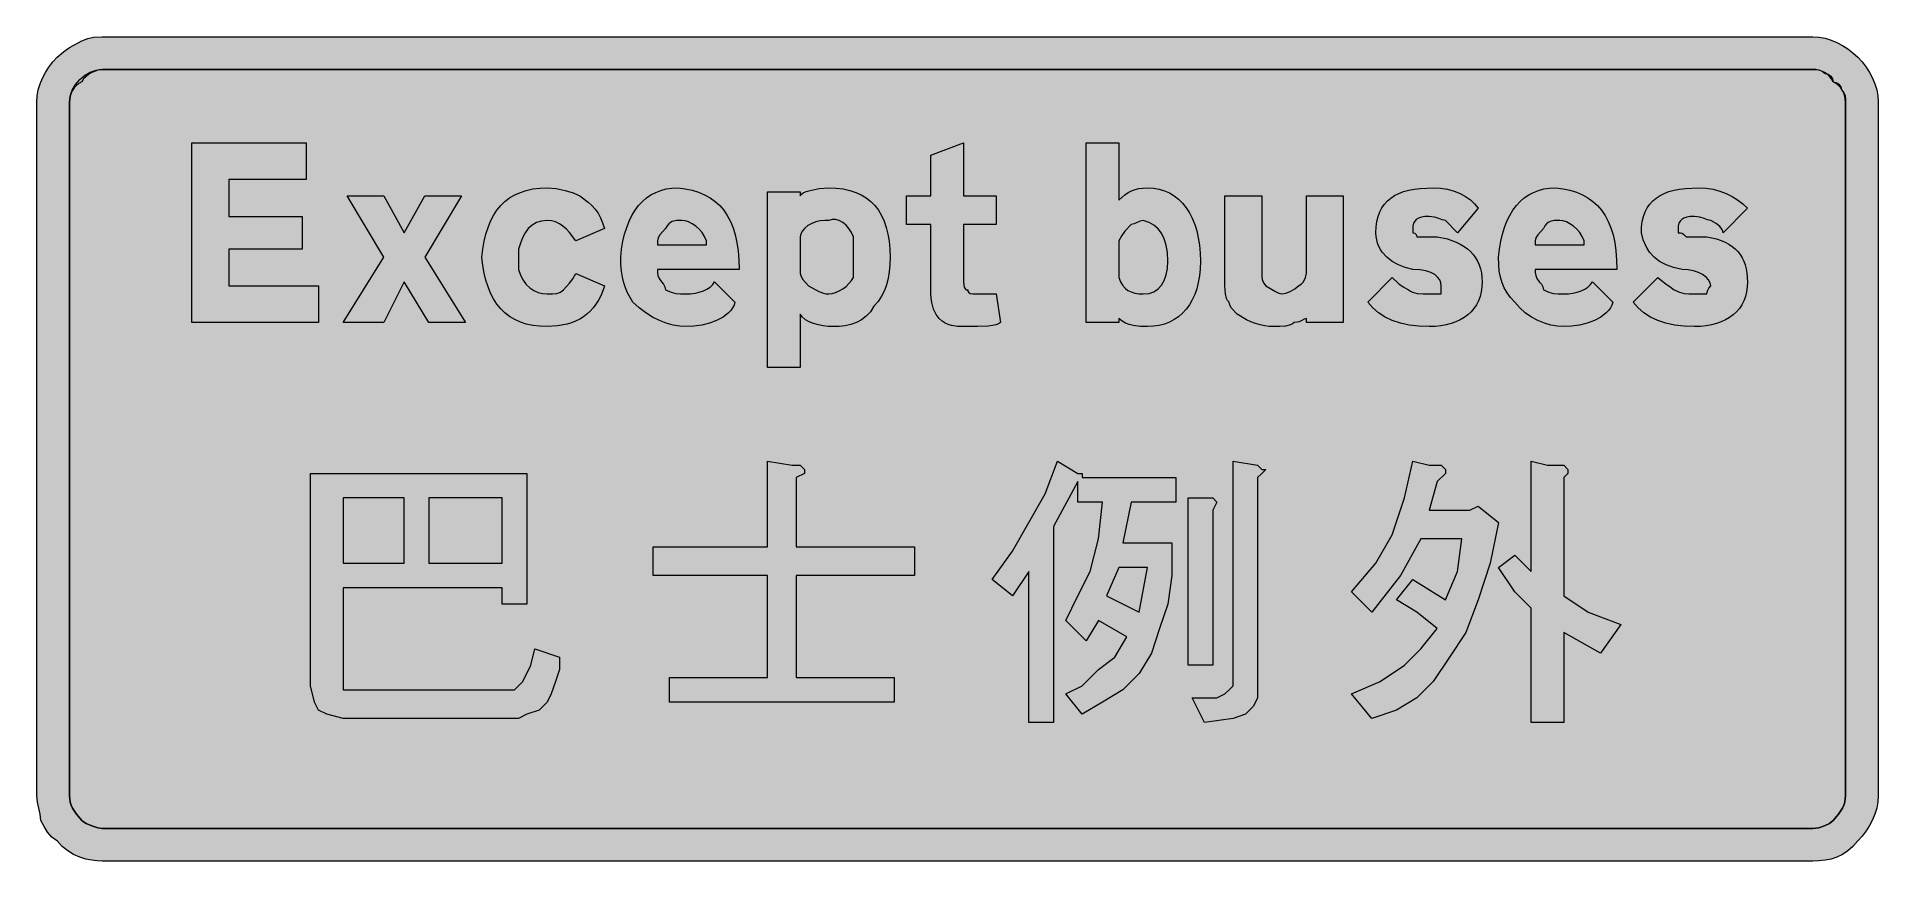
# Model space of a CAD drawing. Header units: metres. Extents: x 13 to 554, y 14 to 257.
import ezdxf

# ---------------------------------------------------------------- set-up
doc = ezdxf.new("R2010")
doc.units = ezdxf.units.M
doc.layers.add('FILL_BLACK_000000', color=7, linetype='Continuous', true_color=0x000000)
doc.layers.add('FILL_WHITE_FFFFFF', color=7, linetype='Continuous', true_color=0xffffff)

msp = doc.modelspace()

# ---------------------------------------------------------------- hatches: boundary and pattern name
at = {"layer": 'FILL_BLACK_000000', "true_color": 0x000000}
h = msp.add_hatch(color=7, dxfattribs=at)
h.dxf.hatch_style = 1
h.paths.add_polyline_path([(13.24, 241.18), (13.76, 242.94), (14.46, 244.65), (15.33, 246.31), (16.35, 247.89), (17.52, 249.4), (18.81, 250.8), (20.61, 252.39), (22.41, 253.65), (26.01, 255.6), (27.79, 256.29), (29.46, 256.65), (32.01, 256.8), (534.81, 256.8), (536.61, 256.69), (538.39, 256.37), (540.15, 255.85), (541.86, 255.15), (543.52, 254.28), (545.1, 253.26), (546.61, 252.09), (548.01, 250.8), (549.3, 249.4), (550.47, 247.89), (551.49, 246.31), (552.36, 244.65), (553.06, 242.94), (553.58, 241.18), (553.9, 239.4), (554.01, 237.6), (554.01, 33.6), (553.9, 31.8), (553.58, 30.02), (553.06, 28.26), (552.36, 26.55), (551.49, 24.89), (550.47, 23.31), (549.3, 21.8), (548.01, 20.4), (546.61, 18.76), (545.1, 17.44), (543.52, 16.39), (541.86, 15.6), (540.15, 15.03), (538.39, 14.66), (536.61, 14.46), (534.81, 14.4), (32.01, 14.4), (30.56, 14.46), (28.93, 14.66), (27.2, 15.03), (25.41, 15.6), (23.62, 16.39), (21.88, 17.44), (20.26, 18.76), (18.81, 20.4), (17.96, 20.9), (17.22, 21.51), (15.96, 22.95), (14.93, 24.62), (14.01, 26.4), (13.82, 28.2), (13.41, 30), (13, 31.8), (12.81, 33.6), (12.81, 237.6), (12.92, 239.4), (13.24, 241.18)])
h.paths.add_polyline_path([(30.73, 246.97), (29.01, 246.3), (28.12, 245.79), (27.28, 245.17), (26.56, 244.44), (26.01, 243.6), (25.17, 243.1), (24.43, 242.49), (23.82, 241.81), (23.31, 241.05), (22.92, 240.24), (22.63, 239.38), (22.47, 238.5), (22.41, 237.6), (22.41, 33.6), (22.47, 32.7), (22.63, 31.8), (22.92, 30.9), (23.31, 30), (24.43, 28.2), (26.01, 26.4), (26.56, 25.95), (27.28, 25.52), (29.01, 24.75), (30.73, 24.21), (32.01, 24), (534.81, 24), (536.59, 24.21), (538.26, 24.75), (539.7, 25.52), (540.81, 26.4), (542.38, 28.2), (543.51, 30), (543.9, 30.9), (544.18, 31.8), (544.35, 32.7), (544.41, 33.6), (544.41, 237.6), (544.35, 238.5), (544.18, 239.38), (543.9, 240.24), (543.51, 241.05), (543, 241.81), (542.38, 242.49), (541.65, 243.1), (540.81, 243.6), (540.31, 244.44), (539.7, 245.17), (539.02, 245.79), (538.26, 246.3), (537.45, 246.69), (536.59, 246.97), (535.71, 247.14), (534.81, 247.2), (32.01, 247.2), (30.73, 246.97)], flags=16)
h = msp.add_hatch(color=7, dxfattribs=at)
h.dxf.hatch_style = 1
h.paths.add_polyline_path([(69.21, 183.6), (95.61, 183.6), (95.61, 172.8), (58.41, 172.8), (58.41, 225.6), (92.01, 225.6), (92.01, 214.8), (69.21, 214.8), (69.21, 204), (90.81, 204), (90.81, 194.4), (69.21, 194.4), (69.21, 183.6)])
h = msp.add_hatch(color=7, dxfattribs=at)
h.dxf.hatch_style = 1
h.paths.add_polyline_path([(294.81, 210), (294.81, 201.6), (285.21, 201.6), (285.21, 184.8), (285.23, 183.92), (285.36, 183.15), (285.72, 182.61), (286.01, 182.45), (286.41, 182.4), (286.46, 182), (286.62, 181.71), (287.16, 181.35), (287.93, 181.22), (288.81, 181.2), (291.21, 181.2), (294.81, 181.2), (296.01, 172.8), (295.45, 172.4), (294.66, 172.11), (293.65, 171.89), (292.41, 171.75), (289.26, 171.62), (285.21, 171.6), (283.41, 171.64), (281.61, 171.9), (280.71, 172.19), (279.81, 172.61), (278.91, 173.21), (278.01, 174), (277.13, 175.12), (276.36, 176.7), (275.82, 178.72), (275.66, 179.91), (275.61, 181.2), (275.61, 201.6), (268.41, 201.6), (268.41, 210), (275.61, 210), (275.61, 222), (285.21, 225.6), (285.21, 210), (294.81, 210)])
h = msp.add_hatch(color=7, dxfattribs=at)
h.dxf.hatch_style = 1
h.paths.add_polyline_path([(335.01, 171.9), (333.89, 172.19), (332.8, 172.61), (331.76, 173.21), (330.81, 174), (330.81, 172.8), (321.21, 172.8), (321.21, 225.6), (330.81, 225.6), (330.81, 208.8), (332.63, 210.37), (333.57, 210.99), (334.56, 211.5), (335.6, 211.89), (336.72, 212.17), (337.91, 212.34), (339.21, 212.4), (340.97, 212.3), (342.64, 212.01), (344.21, 211.54), (345.7, 210.88), (347.08, 210.05), (348.36, 209.05), (349.54, 207.88), (350.61, 206.55), (351.57, 205.07), (352.41, 203.44), (353.13, 201.66), (353.72, 199.74), (354.19, 197.7), (354.53, 195.52), (354.74, 193.22), (354.81, 190.8), (354.74, 188.61), (354.53, 186.53), (354.19, 184.57), (353.72, 182.74), (353.13, 181.03), (352.41, 179.45), (351.57, 178.01), (350.61, 176.7), (349.54, 175.53), (348.36, 174.51), (347.08, 173.64), (345.7, 172.91), (344.21, 172.34), (342.64, 171.93), (340.97, 171.68), (339.21, 171.6), (337.22, 171.64), (335.01, 171.9)])
h.paths.add_polyline_path([(341.16, 181.86), (342.4, 182.66), (343.41, 183.75), (344.2, 185.13), (344.76, 186.77), (345.1, 188.66), (345.21, 190.8), (345.1, 193.33), (344.76, 195.54), (344.2, 197.44), (343.41, 199.05), (342.4, 200.37), (341.16, 201.43), (339.7, 202.24), (338.01, 202.8), (337.11, 202.61), (336.21, 202.2), (335.31, 201.79), (334.41, 201.6), (332.61, 199.65), (331.71, 198.39), (330.81, 196.8), (330.81, 186), (331.32, 184.76), (331.93, 183.73), (332.67, 182.9), (333.51, 182.25), (334.47, 181.77), (335.53, 181.44), (336.72, 181.26), (338.01, 181.2), (339.7, 181.37), (341.16, 181.86)], flags=16)
h = msp.add_hatch(color=7, dxfattribs=at)
h.dxf.hatch_style = 1
h.paths.add_polyline_path([(165.49, 212.19), (168.06, 211.65), (170.4, 210.88), (172.41, 210), (174.88, 208.16), (175.95, 207.17), (176.91, 206.1), (177.75, 204.91), (178.48, 203.59), (179.1, 202.09), (179.61, 200.4), (171.21, 196.8), (169.39, 199.26), (168.45, 200.28), (167.46, 201.15), (166.42, 201.85), (165.3, 202.37), (164.11, 202.69), (162.81, 202.8), (161.12, 202.64), (159.64, 202.16), (158.36, 201.41), (157.26, 200.4), (156.33, 199.17), (155.55, 197.74), (154.92, 196.14), (154.41, 194.4), (154.41, 192), (154.41, 189.6), (154.41, 188.4), (154.97, 186.71), (155.72, 185.25), (156.65, 184.01), (157.71, 183), (158.89, 182.21), (160.15, 181.65), (161.46, 181.31), (162.81, 181.2), (164.4, 181.22), (165.66, 181.35), (166.69, 181.71), (167.61, 182.4), (169.41, 184.35), (170.31, 185.61), (171.21, 187.2), (179.61, 183.6), (179.12, 182.08), (178.54, 180.67), (177.89, 179.37), (177.15, 178.18), (176.34, 177.09), (175.45, 176.11), (174.49, 175.23), (173.46, 174.45), (172.36, 173.77), (171.18, 173.18), (169.95, 172.69), (168.64, 172.29), (165.85, 171.77), (162.81, 171.6), (160.63, 171.68), (158.59, 171.94), (156.68, 172.35), (154.92, 172.93), (153.28, 173.67), (151.78, 174.57), (150.4, 175.63), (149.16, 176.85), (148.04, 178.22), (147.05, 179.74), (146.18, 181.42), (145.43, 183.24), (144.8, 185.22), (144.29, 187.33), (143.89, 189.6), (143.61, 192), (143.89, 194.4), (144.29, 196.67), (144.8, 198.78), (145.43, 200.76), (146.18, 202.58), (147.05, 204.26), (148.04, 205.78), (149.16, 207.15), (150.4, 208.37), (151.78, 209.43), (153.28, 210.33), (154.92, 211.07), (156.68, 211.65), (158.59, 212.06), (160.63, 212.32), (162.81, 212.4), (165.49, 212.19)])
h = msp.add_hatch(color=7, dxfattribs=at)
h.dxf.hatch_style = 1
h.paths.add_polyline_path([(195.23, 187.5), (195.36, 186.6), (195.72, 185.7), (196.41, 184.8), (197.01, 184.05), (197.42, 183.28), (197.61, 182.4), (199.22, 181.71), (200.61, 181.35), (202, 181.22), (203.61, 181.2), (204.96, 181.26), (206.27, 181.42), (207.53, 181.71), (208.71, 182.1), (209.77, 182.61), (210.7, 183.22), (211.45, 183.96), (212.01, 184.8), (218.01, 178.8), (217.72, 177.93), (217.29, 177.11), (216.75, 176.35), (216.1, 175.65), (214.51, 174.41), (212.61, 173.4), (210.49, 172.61), (208.22, 172.05), (205.9, 171.71), (203.61, 171.6), (201.76, 171.71), (199.82, 172.05), (197.83, 172.61), (195.81, 173.4), (193.79, 174.41), (191.8, 175.65), (189.86, 177.11), (188.01, 178.8), (187.17, 180.15), (186.43, 181.54), (185.82, 182.98), (185.31, 184.5), (184.92, 186.14), (184.63, 187.91), (184.47, 189.86), (184.41, 192), (184.69, 194.4), (185.08, 196.67), (185.58, 198.78), (186.19, 200.76), (186.9, 202.58), (187.72, 204.26), (188.64, 205.78), (189.66, 207.15), (190.78, 208.37), (191.99, 209.43), (193.3, 210.33), (194.7, 211.07), (196.2, 211.65), (197.78, 212.06), (199.45, 212.32), (201.21, 212.4), (203.39, 212.1), (205.43, 211.66), (207.33, 211.08), (209.08, 210.34), (210.7, 209.44), (212.18, 208.39), (213.51, 207.18), (214.71, 205.8), (215.76, 204.25), (216.68, 202.53), (217.45, 200.64), (218.08, 198.56), (218.58, 196.3), (218.93, 193.86), (219.14, 191.23), (219.21, 188.4), (195.21, 188.4), (195.23, 187.5)])
h.paths.add_polyline_path([(209.61, 196.8), (209.05, 198.09), (208.32, 199.26), (207.44, 200.28), (206.46, 201.15), (205.43, 201.85), (204.38, 202.37), (203.36, 202.69), (202.41, 202.8), (200.82, 202.76), (199.56, 202.5), (199.02, 202.21), (198.53, 201.79), (198.06, 201.19), (197.61, 200.4), (195.96, 198.6), (195.42, 197.7), (195.21, 196.8), (195.21, 195.6), (209.61, 195.6), (209.61, 196.8)], flags=16)
h = msp.add_hatch(color=7, dxfattribs=at)
h.dxf.hatch_style = 1
h.paths.add_polyline_path([(263.37, 187.72), (263.04, 185.76), (262.56, 183.9), (261.91, 182.16), (261.08, 180.52), (260.05, 179.01), (258.81, 177.6), (257.8, 175.96), (256.6, 174.64), (255.22, 173.59), (253.71, 172.8), (252.08, 172.23), (250.37, 171.86), (248.61, 171.66), (246.81, 171.6), (245.41, 171.66), (243.96, 171.82), (242.51, 172.11), (241.11, 172.5), (239.83, 173.01), (238.71, 173.62), (237.82, 174.36), (237.21, 175.2), (237.21, 159.6), (227.61, 159.6), (227.61, 211.2), (237.21, 211.2), (237.21, 210), (237.42, 210.45), (238.02, 210.88), (238.92, 211.29), (240.06, 211.65), (242.78, 212.19), (245.61, 212.4), (247.79, 212.32), (249.83, 212.06), (251.73, 211.65), (253.48, 211.07), (255.1, 210.33), (256.58, 209.43), (257.91, 208.37), (259.11, 207.15), (260.16, 205.78), (261.08, 204.26), (261.85, 202.58), (262.48, 200.76), (262.98, 198.78), (263.33, 196.67), (263.54, 194.4), (263.61, 192), (263.55, 189.81), (263.37, 187.72)])
h.paths.add_polyline_path([(247.58, 181.61), (248.63, 182.09), (249.66, 182.7), (250.64, 183.43), (251.52, 184.24), (252.25, 185.1), (252.81, 186), (252.81, 187.2), (252.81, 188.4), (252.81, 195.6), (252.81, 196.8), (252.81, 198), (252.25, 199.29), (251.52, 200.44), (250.64, 201.42), (249.66, 202.2), (248.63, 202.76), (247.58, 203.06), (246.56, 203.09), (245.61, 202.8), (244.41, 202.8), (243.07, 202.69), (241.77, 202.39), (240.55, 201.91), (239.46, 201.3), (238.54, 200.57), (237.83, 199.76), (237.37, 198.9), (237.21, 198), (237.21, 187.2), (237.42, 186.3), (237.96, 185.4), (239.61, 183.6), (242.61, 181.95), (244, 181.41), (244.76, 181.25), (245.61, 181.2), (246.56, 181.31), (247.58, 181.61)], flags=16)
h = msp.add_hatch(color=7, dxfattribs=at)
h.dxf.hatch_style = 1
h.paths.add_polyline_path([(437.54, 183.27), (437.33, 181.82), (436.99, 180.46), (436.52, 179.19), (435.93, 178.02), (435.21, 176.93), (434.37, 175.94), (433.41, 175.05), (432.34, 174.26), (431.16, 173.56), (429.88, 172.97), (428.5, 172.48), (427.01, 172.1), (425.44, 171.82), (423.77, 171.66), (422.01, 171.6), (418.97, 171.71), (416.16, 172.05), (413.57, 172.61), (411.21, 173.4), (409.07, 174.41), (407.16, 175.65), (405.47, 177.11), (404.01, 178.8), (411.21, 186), (413.16, 184.2), (414.42, 183.3), (416.01, 182.4), (416.51, 182), (417.12, 181.71), (418.56, 181.35), (420.23, 181.22), (422.01, 181.2), (425.61, 181.2), (425.61, 183.6), (425.5, 184.5), (425.14, 185.36), (424.53, 186.17), (423.66, 186.9), (422.5, 187.51), (421.05, 187.99), (419.29, 188.29), (417.21, 188.4), (415.02, 188.96), (412.99, 189.75), (411.16, 190.76), (409.56, 192), (408.25, 193.46), (407.71, 194.28), (407.25, 195.15), (406.89, 196.08), (406.63, 197.06), (406.47, 198.1), (406.41, 199.2), (406.48, 200.93), (406.69, 202.52), (407.03, 203.98), (407.52, 205.31), (408.13, 206.52), (408.88, 207.6), (409.75, 208.56), (410.76, 209.4), (411.89, 210.13), (413.15, 210.75), (414.53, 211.27), (416.03, 211.69), (417.65, 212), (419.39, 212.23), (423.21, 212.4), (425.4, 212.29), (427.47, 211.97), (429.39, 211.45), (431.16, 210.75), (432.76, 209.88), (434.18, 208.86), (435.4, 207.69), (436.41, 206.4), (430.41, 199.2), (426.81, 202.8), (425.89, 202.99), (424.86, 203.4), (423.6, 203.81), (422.01, 204), (420.77, 203.94), (419.74, 203.77), (418.91, 203.49), (418.26, 203.1), (417.78, 202.59), (417.45, 201.97), (417.27, 201.24), (417.21, 200.4), (417.21, 199.2), (417.81, 199.05), (418.22, 198.69), (418.36, 198.4), (418.41, 198), (424.41, 198), (427.39, 197.38), (428.75, 196.95), (430.02, 196.44), (431.19, 195.86), (432.28, 195.19), (433.27, 194.46), (434.16, 193.65), (434.95, 192.77), (435.65, 191.82), (436.24, 190.81), (436.73, 189.73), (437.11, 188.59), (437.39, 187.39), (437.55, 186.12), (437.61, 184.8), (437.54, 183.27)])
h = msp.add_hatch(color=7, dxfattribs=at)
h.dxf.hatch_style = 1
h.paths.add_polyline_path([(453.23, 187.5), (453.36, 186.6), (453.72, 185.7), (454.41, 184.8), (455.01, 184.05), (455.42, 183.28), (455.61, 182.4), (457.22, 181.71), (458.61, 181.35), (460, 181.22), (461.61, 181.2), (462.96, 181.26), (464.27, 181.42), (465.53, 181.71), (466.71, 182.1), (467.77, 182.61), (468.7, 183.22), (469.45, 183.96), (470.01, 184.8), (476.01, 178.8), (475.72, 177.93), (475.29, 177.11), (474.75, 176.35), (474.1, 175.65), (472.51, 174.41), (470.61, 173.4), (468.49, 172.61), (466.22, 172.05), (463.9, 171.71), (461.61, 171.6), (459.76, 171.71), (457.84, 172.05), (455.89, 172.61), (453.96, 173.4), (452.08, 174.41), (450.3, 175.65), (448.67, 177.11), (447.21, 178.8), (445.97, 180.15), (444.94, 181.54), (444.11, 182.98), (443.46, 184.5), (442.98, 186.14), (442.65, 187.91), (442.47, 189.86), (442.41, 192), (442.69, 194.4), (443.08, 196.67), (443.58, 198.78), (444.19, 200.76), (444.9, 202.58), (445.72, 204.26), (446.64, 205.78), (447.66, 207.15), (448.78, 208.37), (449.99, 209.43), (451.3, 210.33), (452.7, 211.07), (454.2, 211.65), (455.78, 212.06), (457.45, 212.32), (459.21, 212.4), (461.39, 212.1), (463.43, 211.66), (465.33, 211.08), (467.08, 210.34), (468.7, 209.44), (470.18, 208.39), (471.51, 207.18), (472.71, 205.8), (473.76, 204.25), (474.68, 202.53), (475.45, 200.64), (476.09, 198.56), (476.58, 196.3), (476.93, 193.86), (477.14, 191.23), (477.21, 188.4), (453.21, 188.4), (453.23, 187.5)])
h.paths.add_polyline_path([(467.61, 196.8), (467.05, 198.09), (466.32, 199.26), (465.44, 200.28), (464.46, 201.15), (463.43, 201.85), (462.38, 202.37), (461.36, 202.69), (460.41, 202.8), (458.82, 202.76), (457.56, 202.5), (457.02, 202.21), (456.53, 201.79), (456.06, 201.19), (455.61, 200.4), (453.96, 198.6), (453.42, 197.7), (453.21, 196.8), (453.21, 195.6), (467.61, 195.6), (467.61, 196.8)], flags=16)
h = msp.add_hatch(color=7, dxfattribs=at)
h.dxf.hatch_style = 1
h.paths.add_polyline_path([(515.54, 183.27), (515.33, 181.82), (514.99, 180.46), (514.52, 179.19), (513.93, 178.02), (513.21, 176.93), (512.37, 175.94), (511.41, 175.05), (510.34, 174.26), (509.16, 173.56), (507.88, 172.97), (506.5, 172.48), (505.01, 172.1), (503.44, 171.82), (501.77, 171.66), (500.01, 171.6), (496.97, 171.71), (494.16, 172.05), (491.57, 172.61), (489.21, 173.4), (487.07, 174.41), (485.16, 175.65), (483.47, 177.11), (482.01, 178.8), (489.21, 186), (490.3, 185.1), (491.61, 184.2), (492.92, 183.3), (494.01, 182.4), (495.62, 181.71), (497.01, 181.35), (498.4, 181.22), (500.01, 181.2), (503.61, 181.2), (503.8, 182.08), (504.21, 182.85), (504.81, 183.6), (504.65, 184.5), (504.17, 185.36), (503.42, 186.17), (502.41, 186.9), (501.18, 187.51), (499.75, 187.99), (498.15, 188.29), (496.41, 188.4), (493.88, 188.96), (491.67, 189.75), (489.77, 190.76), (488.16, 192), (486.84, 193.46), (485.78, 195.15), (484.97, 197.06), (484.41, 199.2), (484.48, 200.93), (484.69, 202.52), (485.03, 203.98), (485.52, 205.31), (486.13, 206.52), (486.88, 207.6), (487.75, 208.56), (488.76, 209.4), (489.89, 210.13), (491.15, 210.75), (492.53, 211.27), (494.03, 211.69), (495.65, 212), (497.39, 212.23), (501.21, 212.4), (503.4, 212.29), (505.48, 211.97), (507.45, 211.45), (509.31, 210.75), (511.05, 209.88), (512.68, 208.86), (514.2, 207.69), (515.61, 206.4), (508.41, 199.2), (508.35, 199.65), (508.18, 200.1), (507.51, 201), (506.38, 201.9), (504.81, 202.8), (503.89, 202.99), (502.86, 203.4), (501.6, 203.81), (500.01, 204), (498.77, 203.94), (497.74, 203.77), (496.91, 203.49), (496.26, 203.1), (495.78, 202.59), (495.45, 201.97), (495.27, 201.24), (495.21, 200.4), (495.21, 199.2), (495.92, 199.18), (496.41, 199.05), (496.9, 198.69), (497.61, 198), (503.61, 198), (505.13, 197.73), (506.54, 197.38), (507.84, 196.95), (509.03, 196.44), (510.12, 195.86), (511.1, 195.19), (511.98, 194.46), (512.76, 193.65), (513.44, 192.77), (514.03, 191.82), (514.52, 190.81), (514.92, 189.73), (515.22, 188.59), (515.44, 187.39), (515.61, 184.8), (515.54, 183.27)])
h = msp.add_hatch(color=7, dxfattribs=at)
h.dxf.hatch_style = 1
h.paths.add_polyline_path([(137.61, 210), (126.81, 192), (138.81, 172.8), (128.01, 172.8), (120.81, 184.8), (114.81, 172.8), (102.81, 172.8), (114.81, 192), (104.01, 210), (114.81, 210), (120.81, 199.2), (126.81, 210), (137.61, 210)])
h = msp.add_hatch(color=7, dxfattribs=at)
h.dxf.hatch_style = 1
h.paths.add_polyline_path([(396.81, 210), (396.81, 172.8), (386.01, 172.8), (386.01, 174), (385.28, 173.81), (384.66, 173.4), (383.82, 172.99), (383.2, 172.85), (382.41, 172.8), (381.91, 172.4), (381.3, 172.11), (379.86, 171.75), (378.19, 171.62), (376.41, 171.6), (375.06, 171.66), (373.71, 171.82), (372.36, 172.11), (371.01, 172.5), (369.66, 173.01), (368.31, 173.62), (365.61, 175.2), (363.96, 177), (363.42, 177.9), (363.21, 178.8), (362.81, 179.3), (362.52, 179.89), (362.16, 181.2), (362.01, 183.6), (362.01, 210), (372.81, 210), (372.81, 187.2), (372.83, 186.3), (372.96, 185.4), (373.32, 184.5), (374.01, 183.6), (376.86, 181.95), (377.89, 181.41), (378.81, 181.2), (379.9, 181.41), (381.21, 181.95), (382.52, 182.72), (383.61, 183.6), (384.4, 184.1), (385, 184.69), (385.42, 185.33), (385.71, 186), (385.97, 187.31), (386.01, 188.4), (386.01, 210), (396.81, 210)])
h = msp.add_hatch(color=7, dxfattribs=at)
h.dxf.hatch_style = 1
h.paths.add_polyline_path([(237.21, 130.8), (238.41, 129.6), (238.41, 128.4), (236.01, 127.2), (236.01, 106.8), (270.81, 106.8), (270.81, 98.4), (236.01, 98.4), (236.01, 68.4), (264.81, 68.4), (264.81, 61.2), (198.81, 61.2), (198.81, 68.4), (227.61, 68.4), (227.61, 98.4), (194.01, 98.4), (194.01, 106.8), (227.61, 106.8), (227.61, 132), (234.81, 130.8), (237.21, 130.8)])
h = msp.add_hatch(color=7, dxfattribs=at)
h.dxf.hatch_style = 1
h.paths.add_polyline_path([(304.41, 114), (309.21, 122.4), (312.81, 132), (318.81, 128.4), (320.01, 128.4), (320.01, 127.2), (347.61, 127.2), (347.61, 120), (334.41, 120), (332.01, 108), (346.41, 108), (346.41, 98.4), (345.21, 90), (342.81, 82.8), (340.41, 75.6), (336.81, 69.6), (332.01, 64.8), (326.01, 61.2), (320.01, 57.6), (315.21, 63.6), (320.01, 66), (324.81, 70.8), (329.61, 74.4), (333.21, 80.4), (324.81, 85.2), (321.21, 79.2), (315.21, 85.2), (318.81, 92.4), (322.41, 99.6), (324.81, 109.2), (326.01, 120), (318.81, 120), (318.81, 126), (311.61, 112.8), (311.61, 55.2), (304.41, 55.2), (304.41, 99.6), (299.61, 92.4), (293.61, 97.2), (299.61, 105.6), (304.41, 114)])
h.paths.add_polyline_path([(336.81, 87.6), (339.21, 100.8), (330.81, 100.8), (327.21, 92.4), (336.81, 87.6)], flags=16)
h = msp.add_hatch(color=7, dxfattribs=at)
h.dxf.hatch_style = 1
h.paths.add_polyline_path([(371.61, 130.8), (372.81, 129.6), (374.01, 129.6), (372.81, 128.4), (371.61, 127.2), (371.61, 66), (371.61, 62.4), (370.41, 60), (368.01, 57.6), (364.41, 56.4), (356.01, 55.2), (352.41, 62.4), (359.61, 62.4), (362.01, 63.6), (363.21, 64.8), (364.41, 66), (364.41, 69.6), (364.41, 132), (371.61, 130.8)])
h = msp.add_hatch(color=7, dxfattribs=at)
h.dxf.hatch_style = 1
h.paths.add_polyline_path([(425.61, 130.8), (426.81, 129.6), (426.81, 128.4), (424.41, 126), (422.01, 117.6), (434.01, 117.6), (436.41, 118.8), (442.41, 114), (440.01, 102), (436.41, 91.2), (432.81, 81.6), (428.01, 74.4), (423.21, 67.2), (418.41, 62.4), (412.41, 58.8), (405.21, 56.4), (399.21, 63.6), (407.61, 67.2), (414.81, 72), (419.61, 76.8), (424.41, 82.8), (418.41, 87.6), (412.41, 91.2), (417.21, 97.2), (426.81, 91.2), (430.41, 99.6), (431.61, 109.2), (419.61, 109.2), (413.61, 98.4), (405.21, 87.6), (399.21, 93.6), (406.41, 102), (411.21, 110.4), (414.81, 121.2), (417.21, 132), (422.01, 130.8), (425.61, 130.8)])
h = msp.add_hatch(color=7, dxfattribs=at)
h.dxf.hatch_style = 1
h.paths.add_polyline_path([(461.61, 130.8), (462.81, 129.6), (462.81, 128.4), (461.61, 127.2), (461.61, 92.4), (468.81, 87.6), (478.41, 84), (472.41, 75.6), (461.61, 81.6), (461.61, 55.2), (452.01, 55.2), (452.01, 88.8), (447.21, 93.6), (442.41, 100.8), (447.21, 104.4), (452.01, 99.6), (452.01, 132), (456.81, 130.8), (461.61, 130.8)])
h = msp.add_hatch(color=7, dxfattribs=at)
h.dxf.hatch_style = 1
h.paths.add_polyline_path([(149.61, 90), (149.61, 94.8), (102.81, 94.8), (102.81, 68.4), (102.81, 67.2), (102.81, 64.8), (104.01, 64.8), (106.41, 64.8), (148.41, 64.8), (153.21, 64.8), (155.61, 67.2), (158.01, 72), (159.21, 76.8), (166.41, 74.4), (166.41, 70.8), (165.21, 67.2), (164.01, 63.6), (162.81, 61.2), (160.41, 58.8), (156.81, 57.6), (154.41, 56.4), (150.81, 56.4), (102.81, 56.4), (98.01, 57.6), (95.61, 58.8), (94.41, 61.2), (93.21, 66), (93.21, 128.4), (156.81, 128.4), (156.81, 90), (149.61, 90)])
h.paths.add_polyline_path([(102.81, 121.2), (102.81, 102), (120.81, 102), (120.81, 121.2), (102.81, 121.2)], flags=16)
h.paths.add_polyline_path([(149.61, 121.2), (128.01, 121.2), (128.01, 102), (149.61, 102), (149.61, 121.2)], flags=16)
h = msp.add_hatch(color=7, dxfattribs=at)
h.dxf.hatch_style = 1
h.paths.add_polyline_path([(358.41, 121.2), (359.61, 120), (358.41, 117.6), (358.41, 72), (351.21, 72), (351.21, 121.2), (358.41, 121.2)])
at = {"layer": 'FILL_WHITE_FFFFFF', "true_color": 0xffffff}
h = msp.add_hatch(color=7, dxfattribs=at)
h.dxf.hatch_style = 1
h.paths.add_polyline_path([(534.81, 247.2), (535.71, 247.18), (536.61, 247.05), (537.51, 246.69), (538.41, 246), (539.29, 245.79), (540.06, 245.25), (540.6, 244.48), (540.81, 243.6), (541.69, 243.39), (542.46, 242.85), (543, 242.08), (543.21, 241.2), (543.9, 240.3), (544.26, 239.4), (544.39, 238.5), (544.41, 237.6), (544.41, 33.6), (544.35, 32.7), (544.18, 31.8), (543.9, 30.9), (543.51, 30), (542.38, 28.2), (540.81, 26.4), (539.7, 25.52), (538.26, 24.75), (536.59, 24.21), (534.81, 24), (32.01, 24), (30.73, 24.21), (29.01, 24.75), (27.28, 25.52), (26.56, 25.95), (26.01, 26.4), (24.43, 28.2), (23.31, 30), (22.92, 30.9), (22.63, 31.8), (22.47, 32.7), (22.41, 33.6), (22.41, 237.6), (22.47, 238.5), (22.63, 239.39), (23.23, 241.12), (24.18, 242.75), (25.41, 244.2), (26.86, 245.43), (28.48, 246.37), (30.22, 246.98), (31.11, 247.14), (32.01, 247.2), (534.81, 247.2)])

# ---------------------------------------------------------------- linework, layer by layer
at = {"layer": 'FILL_BLACK_000000', "lineweight": 0, "true_color": 0x000000}
for points in [[(13.24, 241.18), (13.76, 242.94), (14.46, 244.65), (15.33, 246.31), (16.35, 247.89), (17.52, 249.4), (18.81, 250.8), (20.61, 252.39), (22.41, 253.65), (26.01, 255.6), (27.79, 256.29), (29.46, 256.65), (32.01, 256.8), (534.81, 256.8), (536.61, 256.69), (538.39, 256.37), (540.15, 255.85), (541.86, 255.15), (543.52, 254.28), (545.1, 253.26), (546.61, 252.09), (548.01, 250.8), (549.3, 249.4), (550.47, 247.89), (551.49, 246.31), (552.36, 244.65), (553.06, 242.94), (553.58, 241.18), (553.9, 239.4), (554.01, 237.6), (554.01, 33.6), (553.9, 31.8), (553.58, 30.02), (553.06, 28.26), (552.36, 26.55), (551.49, 24.89), (550.47, 23.31), (549.3, 21.8), (548.01, 20.4), (546.61, 18.76), (545.1, 17.44), (543.52, 16.39), (541.86, 15.6), (540.15, 15.03), (538.39, 14.66), (536.61, 14.46), (534.81, 14.4), (32.01, 14.4), (30.56, 14.46), (28.93, 14.66), (27.2, 15.03), (25.41, 15.6), (23.62, 16.39), (21.88, 17.44), (20.26, 18.76), (18.81, 20.4), (17.96, 20.9), (17.22, 21.51), (15.96, 22.95), (14.93, 24.62), (14.01, 26.4), (13.82, 28.2), (13.41, 30), (13, 31.8), (12.81, 33.6), (12.81, 237.6), (12.92, 239.4)], [(30.73, 246.97), (29.01, 246.3), (28.12, 245.79), (27.28, 245.17), (26.56, 244.44), (26.01, 243.6), (25.17, 243.1), (24.43, 242.49), (23.82, 241.81), (23.31, 241.05), (22.92, 240.24), (22.63, 239.38), (22.47, 238.5), (22.41, 237.6), (22.41, 33.6), (22.47, 32.7), (22.63, 31.8), (22.92, 30.9), (23.31, 30), (24.43, 28.2), (26.01, 26.4), (26.56, 25.95), (27.28, 25.52), (29.01, 24.75), (30.73, 24.21), (32.01, 24), (534.81, 24), (536.59, 24.21), (538.26, 24.75), (539.7, 25.52), (540.81, 26.4), (542.38, 28.2), (543.51, 30), (543.9, 30.9), (544.18, 31.8), (544.35, 32.7), (544.41, 33.6), (544.41, 237.6), (544.35, 238.5), (544.18, 239.38), (543.9, 240.24), (543.51, 241.05), (543, 241.81), (542.38, 242.49), (541.65, 243.1), (540.81, 243.6), (540.31, 244.44), (539.7, 245.17), (539.02, 245.79), (538.26, 246.3), (537.45, 246.69), (536.59, 246.97), (535.71, 247.14), (534.81, 247.2), (32.01, 247.2)], [(69.21, 183.6), (95.61, 183.6), (95.61, 172.8), (58.41, 172.8), (58.41, 225.6), (92.01, 225.6), (92.01, 214.8), (69.21, 214.8), (69.21, 204), (90.81, 204), (90.81, 194.4), (69.21, 194.4)], [(294.81, 210), (294.81, 201.6), (285.21, 201.6), (285.21, 184.8), (285.23, 183.92), (285.36, 183.15), (285.72, 182.61), (286.01, 182.45), (286.41, 182.4), (286.46, 182), (286.62, 181.71), (287.16, 181.35), (287.93, 181.22), (288.81, 181.2), (291.21, 181.2), (294.81, 181.2), (296.01, 172.8), (295.45, 172.4), (294.66, 172.11), (293.65, 171.89), (292.41, 171.75), (289.26, 171.62), (285.21, 171.6), (283.41, 171.64), (281.61, 171.9), (280.71, 172.19), (279.81, 172.61), (278.91, 173.21), (278.01, 174), (277.13, 175.12), (276.36, 176.7), (275.82, 178.72), (275.66, 179.91), (275.61, 181.2), (275.61, 201.6), (268.41, 201.6), (268.41, 210), (275.61, 210), (275.61, 222), (285.21, 225.6), (285.21, 210)], [(335.01, 171.9), (333.89, 172.19), (332.8, 172.61), (331.76, 173.21), (330.81, 174), (330.81, 172.8), (321.21, 172.8), (321.21, 225.6), (330.81, 225.6), (330.81, 208.8), (332.63, 210.37), (333.57, 210.99), (334.56, 211.5), (335.6, 211.89), (336.72, 212.17), (337.91, 212.34), (339.21, 212.4), (340.97, 212.3), (342.64, 212.01), (344.21, 211.54), (345.7, 210.88), (347.08, 210.05), (348.36, 209.05), (349.54, 207.88), (350.61, 206.55), (351.57, 205.07), (352.41, 203.44), (353.13, 201.66), (353.72, 199.74), (354.19, 197.7), (354.53, 195.52), (354.74, 193.22), (354.81, 190.8), (354.74, 188.61), (354.53, 186.53), (354.19, 184.57), (353.72, 182.74), (353.13, 181.03), (352.41, 179.45), (351.57, 178.01), (350.61, 176.7), (349.54, 175.53), (348.36, 174.51), (347.08, 173.64), (345.7, 172.91), (344.21, 172.34), (342.64, 171.93), (340.97, 171.68), (339.21, 171.6), (337.22, 171.64)], [(165.49, 212.19), (168.06, 211.65), (170.4, 210.88), (172.41, 210), (174.88, 208.16), (175.95, 207.17), (176.91, 206.1), (177.75, 204.91), (178.48, 203.59), (179.1, 202.09), (179.61, 200.4), (171.21, 196.8), (169.39, 199.26), (168.45, 200.28), (167.46, 201.15), (166.42, 201.85), (165.3, 202.37), (164.11, 202.69), (162.81, 202.8), (161.12, 202.64), (159.64, 202.16), (158.36, 201.41), (157.26, 200.4), (156.33, 199.17), (155.55, 197.74), (154.92, 196.14), (154.41, 194.4), (154.41, 192), (154.41, 189.6), (154.41, 188.4), (154.97, 186.71), (155.72, 185.25), (156.65, 184.01), (157.71, 183), (158.89, 182.21), (160.15, 181.65), (161.46, 181.31), (162.81, 181.2), (164.4, 181.22), (165.66, 181.35), (166.69, 181.71), (167.61, 182.4), (169.41, 184.35), (170.31, 185.61), (171.21, 187.2), (179.61, 183.6), (179.12, 182.08), (178.54, 180.67), (177.89, 179.37), (177.15, 178.18), (176.34, 177.09), (175.45, 176.11), (174.49, 175.23), (173.46, 174.45), (172.36, 173.77), (171.18, 173.18), (169.95, 172.69), (168.64, 172.29), (165.85, 171.77), (162.81, 171.6), (160.63, 171.68), (158.59, 171.94), (156.68, 172.35), (154.92, 172.93), (153.28, 173.67), (151.78, 174.57), (150.4, 175.63), (149.16, 176.85), (148.04, 178.22), (147.05, 179.74), (146.18, 181.42), (145.43, 183.24), (144.8, 185.22), (144.29, 187.33), (143.89, 189.6), (143.61, 192), (143.89, 194.4), (144.29, 196.67), (144.8, 198.78), (145.43, 200.76), (146.18, 202.58), (147.05, 204.26), (148.04, 205.78), (149.16, 207.15), (150.4, 208.37), (151.78, 209.43), (153.28, 210.33), (154.92, 211.07), (156.68, 211.65), (158.59, 212.06), (160.63, 212.32), (162.81, 212.4)], [(195.23, 187.5), (195.36, 186.6), (195.72, 185.7), (196.41, 184.8), (197.01, 184.05), (197.42, 183.28), (197.61, 182.4), (199.22, 181.71), (200.61, 181.35), (202, 181.22), (203.61, 181.2), (204.96, 181.26), (206.27, 181.42), (207.53, 181.71), (208.71, 182.1), (209.77, 182.61), (210.7, 183.22), (211.45, 183.96), (212.01, 184.8), (218.01, 178.8), (217.72, 177.93), (217.29, 177.11), (216.75, 176.35), (216.1, 175.65), (214.51, 174.41), (212.61, 173.4), (210.49, 172.61), (208.22, 172.05), (205.9, 171.71), (203.61, 171.6), (201.76, 171.71), (199.82, 172.05), (197.83, 172.61), (195.81, 173.4), (193.79, 174.41), (191.8, 175.65), (189.86, 177.11), (188.01, 178.8), (187.17, 180.15), (186.43, 181.54), (185.82, 182.98), (185.31, 184.5), (184.92, 186.14), (184.63, 187.91), (184.47, 189.86), (184.41, 192), (184.69, 194.4), (185.08, 196.67), (185.58, 198.78), (186.19, 200.76), (186.9, 202.58), (187.72, 204.26), (188.64, 205.78), (189.66, 207.15), (190.78, 208.37), (191.99, 209.43), (193.3, 210.33), (194.7, 211.07), (196.2, 211.65), (197.78, 212.06), (199.45, 212.32), (201.21, 212.4), (203.39, 212.1), (205.43, 211.66), (207.33, 211.08), (209.08, 210.34), (210.7, 209.44), (212.18, 208.39), (213.51, 207.18), (214.71, 205.8), (215.76, 204.25), (216.68, 202.53), (217.45, 200.64), (218.08, 198.56), (218.58, 196.3), (218.93, 193.86), (219.14, 191.23), (219.21, 188.4), (195.21, 188.4)], [(263.37, 187.72), (263.04, 185.76), (262.56, 183.9), (261.91, 182.16), (261.08, 180.52), (260.05, 179.01), (258.81, 177.6), (257.8, 175.96), (256.6, 174.64), (255.22, 173.59), (253.71, 172.8), (252.08, 172.23), (250.37, 171.86), (248.61, 171.66), (246.81, 171.6), (245.41, 171.66), (243.96, 171.82), (242.51, 172.11), (241.11, 172.5), (239.83, 173.01), (238.71, 173.62), (237.82, 174.36), (237.21, 175.2), (237.21, 159.6), (227.61, 159.6), (227.61, 211.2), (237.21, 211.2), (237.21, 210), (237.42, 210.45), (238.02, 210.88), (238.92, 211.29), (240.06, 211.65), (242.78, 212.19), (245.61, 212.4), (247.79, 212.32), (249.83, 212.06), (251.73, 211.65), (253.48, 211.07), (255.1, 210.33), (256.58, 209.43), (257.91, 208.37), (259.11, 207.15), (260.16, 205.78), (261.08, 204.26), (261.85, 202.58), (262.48, 200.76), (262.98, 198.78), (263.33, 196.67), (263.54, 194.4), (263.61, 192), (263.55, 189.81)], [(437.54, 183.27), (437.33, 181.82), (436.99, 180.46), (436.52, 179.19), (435.93, 178.02), (435.21, 176.93), (434.37, 175.94), (433.41, 175.05), (432.34, 174.26), (431.16, 173.56), (429.88, 172.97), (428.5, 172.48), (427.01, 172.1), (425.44, 171.82), (423.77, 171.66), (422.01, 171.6), (418.97, 171.71), (416.16, 172.05), (413.57, 172.61), (411.21, 173.4), (409.07, 174.41), (407.16, 175.65), (405.47, 177.11), (404.01, 178.8), (411.21, 186), (413.16, 184.2), (414.42, 183.3), (416.01, 182.4), (416.51, 182), (417.12, 181.71), (418.56, 181.35), (420.23, 181.22), (422.01, 181.2), (425.61, 181.2), (425.61, 183.6), (425.5, 184.5), (425.14, 185.36), (424.53, 186.17), (423.66, 186.9), (422.5, 187.51), (421.05, 187.99), (419.29, 188.29), (417.21, 188.4), (415.02, 188.96), (412.99, 189.75), (411.16, 190.76), (409.56, 192), (408.25, 193.46), (407.71, 194.28), (407.25, 195.15), (406.89, 196.08), (406.63, 197.06), (406.47, 198.1), (406.41, 199.2), (406.48, 200.93), (406.69, 202.52), (407.03, 203.98), (407.52, 205.31), (408.13, 206.52), (408.88, 207.6), (409.75, 208.56), (410.76, 209.4), (411.89, 210.13), (413.15, 210.75), (414.53, 211.27), (416.03, 211.69), (417.65, 212), (419.39, 212.23), (423.21, 212.4), (425.4, 212.29), (427.47, 211.97), (429.39, 211.45), (431.16, 210.75), (432.76, 209.88), (434.18, 208.86), (435.4, 207.69), (436.41, 206.4), (430.41, 199.2), (426.81, 202.8), (425.89, 202.99), (424.86, 203.4), (423.6, 203.81), (422.01, 204), (420.77, 203.94), (419.74, 203.77), (418.91, 203.49), (418.26, 203.1), (417.78, 202.59), (417.45, 201.97), (417.27, 201.24), (417.21, 200.4), (417.21, 199.2), (417.81, 199.05), (418.22, 198.69), (418.36, 198.4), (418.41, 198), (424.41, 198), (427.39, 197.38), (428.75, 196.95), (430.02, 196.44), (431.19, 195.86), (432.28, 195.19), (433.27, 194.46), (434.16, 193.65), (434.95, 192.77), (435.65, 191.82), (436.24, 190.81), (436.73, 189.73), (437.11, 188.59), (437.39, 187.39), (437.55, 186.12), (437.61, 184.8)], [(453.23, 187.5), (453.36, 186.6), (453.72, 185.7), (454.41, 184.8), (455.01, 184.05), (455.42, 183.28), (455.61, 182.4), (457.22, 181.71), (458.61, 181.35), (460, 181.22), (461.61, 181.2), (462.96, 181.26), (464.27, 181.42), (465.53, 181.71), (466.71, 182.1), (467.77, 182.61), (468.7, 183.22), (469.45, 183.96), (470.01, 184.8), (476.01, 178.8), (475.72, 177.93), (475.29, 177.11), (474.75, 176.35), (474.1, 175.65), (472.51, 174.41), (470.61, 173.4), (468.49, 172.61), (466.22, 172.05), (463.9, 171.71), (461.61, 171.6), (459.76, 171.71), (457.84, 172.05), (455.89, 172.61), (453.96, 173.4), (452.08, 174.41), (450.3, 175.65), (448.67, 177.11), (447.21, 178.8), (445.97, 180.15), (444.94, 181.54), (444.11, 182.98), (443.46, 184.5), (442.98, 186.14), (442.65, 187.91), (442.47, 189.86), (442.41, 192), (442.69, 194.4), (443.08, 196.67), (443.58, 198.78), (444.19, 200.76), (444.9, 202.58), (445.72, 204.26), (446.64, 205.78), (447.66, 207.15), (448.78, 208.37), (449.99, 209.43), (451.3, 210.33), (452.7, 211.07), (454.2, 211.65), (455.78, 212.06), (457.45, 212.32), (459.21, 212.4), (461.39, 212.1), (463.43, 211.66), (465.33, 211.08), (467.08, 210.34), (468.7, 209.44), (470.18, 208.39), (471.51, 207.18), (472.71, 205.8), (473.76, 204.25), (474.68, 202.53), (475.45, 200.64), (476.09, 198.56), (476.58, 196.3), (476.93, 193.86), (477.14, 191.23), (477.21, 188.4), (453.21, 188.4)], [(515.54, 183.27), (515.33, 181.82), (514.99, 180.46), (514.52, 179.19), (513.93, 178.02), (513.21, 176.93), (512.37, 175.94), (511.41, 175.05), (510.34, 174.26), (509.16, 173.56), (507.88, 172.97), (506.5, 172.48), (505.01, 172.1), (503.44, 171.82), (501.77, 171.66), (500.01, 171.6), (496.97, 171.71), (494.16, 172.05), (491.57, 172.61), (489.21, 173.4), (487.07, 174.41), (485.16, 175.65), (483.47, 177.11), (482.01, 178.8), (489.21, 186), (490.3, 185.1), (491.61, 184.2), (492.92, 183.3), (494.01, 182.4), (495.62, 181.71), (497.01, 181.35), (498.4, 181.22), (500.01, 181.2), (503.61, 181.2), (503.8, 182.08), (504.21, 182.85), (504.81, 183.6), (504.65, 184.5), (504.17, 185.36), (503.42, 186.17), (502.41, 186.9), (501.18, 187.51), (499.75, 187.99), (498.15, 188.29), (496.41, 188.4), (493.88, 188.96), (491.67, 189.75), (489.77, 190.76), (488.16, 192), (486.84, 193.46), (485.78, 195.15), (484.97, 197.06), (484.41, 199.2), (484.48, 200.93), (484.69, 202.52), (485.03, 203.98), (485.52, 205.31), (486.13, 206.52), (486.88, 207.6), (487.75, 208.56), (488.76, 209.4), (489.89, 210.13), (491.15, 210.75), (492.53, 211.27), (494.03, 211.69), (495.65, 212), (497.39, 212.23), (501.21, 212.4), (503.4, 212.29), (505.48, 211.97), (507.45, 211.45), (509.31, 210.75), (511.05, 209.88), (512.68, 208.86), (514.2, 207.69), (515.61, 206.4), (508.41, 199.2), (508.35, 199.65), (508.18, 200.1), (507.51, 201), (506.38, 201.9), (504.81, 202.8), (503.89, 202.99), (502.86, 203.4), (501.6, 203.81), (500.01, 204), (498.77, 203.94), (497.74, 203.77), (496.91, 203.49), (496.26, 203.1), (495.78, 202.59), (495.45, 201.97), (495.27, 201.24), (495.21, 200.4), (495.21, 199.2), (495.92, 199.18), (496.41, 199.05), (496.9, 198.69), (497.61, 198), (503.61, 198), (505.13, 197.73), (506.54, 197.38), (507.84, 196.95), (509.03, 196.44), (510.12, 195.86), (511.1, 195.19), (511.98, 194.46), (512.76, 193.65), (513.44, 192.77), (514.03, 191.82), (514.52, 190.81), (514.92, 189.73), (515.22, 188.59), (515.44, 187.39), (515.61, 184.8)], [(137.61, 210), (126.81, 192), (138.81, 172.8), (128.01, 172.8), (120.81, 184.8), (114.81, 172.8), (102.81, 172.8), (114.81, 192), (104.01, 210), (114.81, 210), (120.81, 199.2), (126.81, 210)], [(396.81, 210), (396.81, 172.8), (386.01, 172.8), (386.01, 174), (385.28, 173.81), (384.66, 173.4), (383.82, 172.99), (383.2, 172.85), (382.41, 172.8), (381.91, 172.4), (381.3, 172.11), (379.86, 171.75), (378.19, 171.62), (376.41, 171.6), (375.06, 171.66), (373.71, 171.82), (372.36, 172.11), (371.01, 172.5), (369.66, 173.01), (368.31, 173.62), (365.61, 175.2), (363.96, 177), (363.42, 177.9), (363.21, 178.8), (362.81, 179.3), (362.52, 179.89), (362.16, 181.2), (362.01, 183.6), (362.01, 210), (372.81, 210), (372.81, 187.2), (372.83, 186.3), (372.96, 185.4), (373.32, 184.5), (374.01, 183.6), (376.86, 181.95), (377.89, 181.41), (378.81, 181.2), (379.9, 181.41), (381.21, 181.95), (382.52, 182.72), (383.61, 183.6), (384.4, 184.1), (385, 184.69), (385.42, 185.33), (385.71, 186), (385.97, 187.31), (386.01, 188.4), (386.01, 210)], [(209.61, 196.8), (209.05, 198.09), (208.32, 199.26), (207.44, 200.28), (206.46, 201.15), (205.43, 201.85), (204.38, 202.37), (203.36, 202.69), (202.41, 202.8), (200.82, 202.76), (199.56, 202.5), (199.02, 202.21), (198.53, 201.79), (198.06, 201.19), (197.61, 200.4), (195.96, 198.6), (195.42, 197.7), (195.21, 196.8), (195.21, 195.6), (209.61, 195.6)], [(247.58, 181.61), (248.63, 182.09), (249.66, 182.7), (250.64, 183.43), (251.52, 184.24), (252.25, 185.1), (252.81, 186), (252.81, 187.2), (252.81, 188.4), (252.81, 195.6), (252.81, 196.8), (252.81, 198), (252.25, 199.29), (251.52, 200.44), (250.64, 201.42), (249.66, 202.2), (248.63, 202.76), (247.58, 203.06), (246.56, 203.09), (245.61, 202.8), (244.41, 202.8), (243.07, 202.69), (241.77, 202.39), (240.55, 201.91), (239.46, 201.3), (238.54, 200.57), (237.83, 199.76), (237.37, 198.9), (237.21, 198), (237.21, 187.2), (237.42, 186.3), (237.96, 185.4), (239.61, 183.6), (242.61, 181.95), (244, 181.41), (244.76, 181.25), (245.61, 181.2), (246.56, 181.31)], [(341.16, 181.86), (342.4, 182.66), (343.41, 183.75), (344.2, 185.13), (344.76, 186.77), (345.1, 188.66), (345.21, 190.8), (345.1, 193.33), (344.76, 195.54), (344.2, 197.44), (343.41, 199.05), (342.4, 200.37), (341.16, 201.43), (339.7, 202.24), (338.01, 202.8), (337.11, 202.61), (336.21, 202.2), (335.31, 201.79), (334.41, 201.6), (332.61, 199.65), (331.71, 198.39), (330.81, 196.8), (330.81, 186), (331.32, 184.76), (331.93, 183.73), (332.67, 182.9), (333.51, 182.25), (334.47, 181.77), (335.53, 181.44), (336.72, 181.26), (338.01, 181.2), (339.7, 181.37)], [(467.61, 196.8), (467.05, 198.09), (466.32, 199.26), (465.44, 200.28), (464.46, 201.15), (463.43, 201.85), (462.38, 202.37), (461.36, 202.69), (460.41, 202.8), (458.82, 202.76), (457.56, 202.5), (457.02, 202.21), (456.53, 201.79), (456.06, 201.19), (455.61, 200.4), (453.96, 198.6), (453.42, 197.7), (453.21, 196.8), (453.21, 195.6), (467.61, 195.6)], [(237.21, 130.8), (238.41, 129.6), (238.41, 128.4), (236.01, 127.2), (236.01, 106.8), (270.81, 106.8), (270.81, 98.4), (236.01, 98.4), (236.01, 68.4), (264.81, 68.4), (264.81, 61.2), (198.81, 61.2), (198.81, 68.4), (227.61, 68.4), (227.61, 98.4), (194.01, 98.4), (194.01, 106.8), (227.61, 106.8), (227.61, 132), (234.81, 130.8)], [(304.41, 114), (309.21, 122.4), (312.81, 132), (318.81, 128.4), (320.01, 128.4), (320.01, 127.2), (347.61, 127.2), (347.61, 120), (334.41, 120), (332.01, 108), (346.41, 108), (346.41, 98.4), (345.21, 90), (342.81, 82.8), (340.41, 75.6), (336.81, 69.6), (332.01, 64.8), (326.01, 61.2), (320.01, 57.6), (315.21, 63.6), (320.01, 66), (324.81, 70.8), (329.61, 74.4), (333.21, 80.4), (324.81, 85.2), (321.21, 79.2), (315.21, 85.2), (318.81, 92.4), (322.41, 99.6), (324.81, 109.2), (326.01, 120), (318.81, 120), (318.81, 126), (311.61, 112.8), (311.61, 55.2), (304.41, 55.2), (304.41, 99.6), (299.61, 92.4), (293.61, 97.2), (299.61, 105.6)], [(371.61, 130.8), (372.81, 129.6), (374.01, 129.6), (372.81, 128.4), (371.61, 127.2), (371.61, 66), (371.61, 62.4), (370.41, 60), (368.01, 57.6), (364.41, 56.4), (356.01, 55.2), (352.41, 62.4), (359.61, 62.4), (362.01, 63.6), (363.21, 64.8), (364.41, 66), (364.41, 69.6), (364.41, 132)], [(425.61, 130.8), (426.81, 129.6), (426.81, 128.4), (424.41, 126), (422.01, 117.6), (434.01, 117.6), (436.41, 118.8), (442.41, 114), (440.01, 102), (436.41, 91.2), (432.81, 81.6), (428.01, 74.4), (423.21, 67.2), (418.41, 62.4), (412.41, 58.8), (405.21, 56.4), (399.21, 63.6), (407.61, 67.2), (414.81, 72), (419.61, 76.8), (424.41, 82.8), (418.41, 87.6), (412.41, 91.2), (417.21, 97.2), (426.81, 91.2), (430.41, 99.6), (431.61, 109.2), (419.61, 109.2), (413.61, 98.4), (405.21, 87.6), (399.21, 93.6), (406.41, 102), (411.21, 110.4), (414.81, 121.2), (417.21, 132), (422.01, 130.8)], [(461.61, 130.8), (462.81, 129.6), (462.81, 128.4), (461.61, 127.2), (461.61, 92.4), (468.81, 87.6), (478.41, 84), (472.41, 75.6), (461.61, 81.6), (461.61, 55.2), (452.01, 55.2), (452.01, 88.8), (447.21, 93.6), (442.41, 100.8), (447.21, 104.4), (452.01, 99.6), (452.01, 132), (456.81, 130.8)], [(149.61, 90), (149.61, 94.8), (102.81, 94.8), (102.81, 68.4), (102.81, 67.2), (102.81, 64.8), (104.01, 64.8), (106.41, 64.8), (148.41, 64.8), (153.21, 64.8), (155.61, 67.2), (158.01, 72), (159.21, 76.8), (166.41, 74.4), (166.41, 70.8), (165.21, 67.2), (164.01, 63.6), (162.81, 61.2), (160.41, 58.8), (156.81, 57.6), (154.41, 56.4), (150.81, 56.4), (102.81, 56.4), (98.01, 57.6), (95.61, 58.8), (94.41, 61.2), (93.21, 66), (93.21, 128.4), (156.81, 128.4), (156.81, 90)], [(102.81, 121.2), (102.81, 102), (120.81, 102), (120.81, 121.2)], [(149.61, 121.2), (128.01, 121.2), (128.01, 102), (149.61, 102)], [(358.41, 121.2), (359.61, 120), (358.41, 117.6), (358.41, 72), (351.21, 72), (351.21, 121.2)], [(336.81, 87.6), (339.21, 100.8), (330.81, 100.8), (327.21, 92.4)]]:
    msp.add_lwpolyline(points, close=True, dxfattribs=at)
at = {"layer": 'FILL_WHITE_FFFFFF', "lineweight": 0, "true_color": 0xffffff}
msp.add_lwpolyline([(534.81, 247.2), (535.71, 247.18), (536.61, 247.05), (537.51, 246.69), (538.41, 246), (539.29, 245.79), (540.06, 245.25), (540.6, 244.48), (540.81, 243.6), (541.69, 243.39), (542.46, 242.85), (543, 242.08), (543.21, 241.2), (543.9, 240.3), (544.26, 239.4), (544.39, 238.5), (544.41, 237.6), (544.41, 33.6), (544.35, 32.7), (544.18, 31.8), (543.9, 30.9), (543.51, 30), (542.38, 28.2), (540.81, 26.4), (539.7, 25.52), (538.26, 24.75), (536.59, 24.21), (534.81, 24), (32.01, 24), (30.73, 24.21), (29.01, 24.75), (27.28, 25.52), (26.56, 25.95), (26.01, 26.4), (24.43, 28.2), (23.31, 30), (22.92, 30.9), (22.63, 31.8), (22.47, 32.7), (22.41, 33.6), (22.41, 237.6), (22.47, 238.5), (22.63, 239.39), (23.23, 241.12), (24.18, 242.75), (25.41, 244.2), (26.86, 245.43), (28.48, 246.37), (30.22, 246.98), (31.11, 247.14), (32.01, 247.2)], close=True, dxfattribs=at)

doc.saveas('drawing.dxf')
